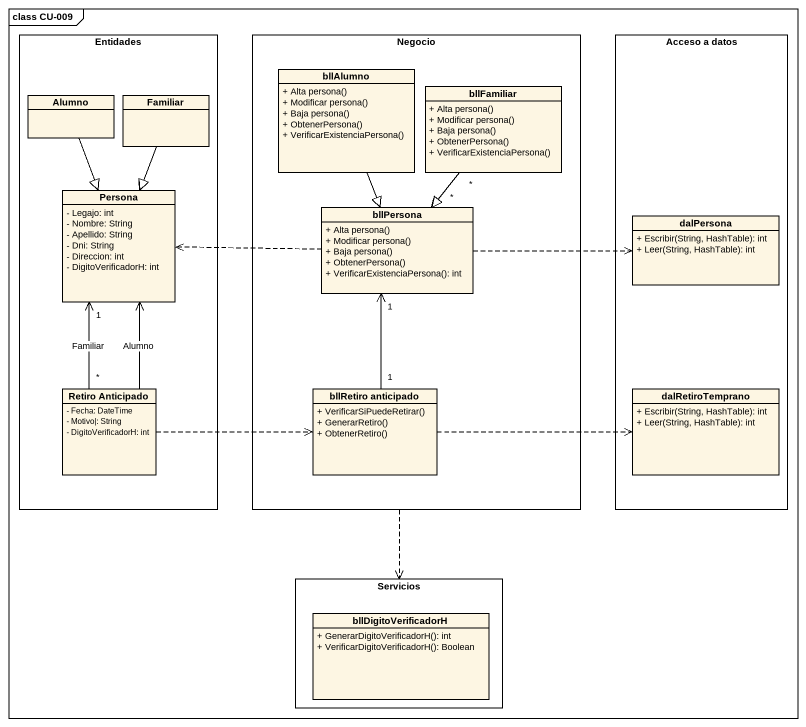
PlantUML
@startuml
mainframe class CU-009
hide circle
hide empty members
skinparam classAttributeIconSize 0
rectangle Entidades {
  class Alumno
  class Familiar
  class Persona {
    - Legajo: int
    - Nombre: String
    - Apellido: String
    - Dni: String
    - Direccion: int
    - DigitoVerificadorH: int
  }
  class "Retiro Anticipado" as Retiro_Anticipado {
    - Fecha: DateTime
    - Motivo|: String
    - DigitoVerificadorH: int
  }
}
rectangle Negocio {
  class bllAlumno {
    + Alta persona()
    + Modificar persona()
    + Baja persona()
    + ObtenerPersona()
    + VerificarExistenciaPersona()
  }
  class bllFamiliar {
    + Alta persona()
    + Modificar persona()
    + Baja persona()
    + ObtenerPersona()
    + VerificarExistenciaPersona()
  }
  class bllPersona {
    + Alta persona()
    + Modificar persona()
    + Baja persona()
    + ObtenerPersona()
    + VerificarExistenciaPersona(): int
  }
  class "bllRetiro anticipado" as bllRetiro_anticipado {
    + VerificarSiPuedeRetirar()
    + GenerarRetiro()
    + ObtenerRetiro()
  }
}
rectangle "Acceso a datos" as Acceso_a_datos {
  class dalPersona {
    + Escribir(String, HashTable): int
    + Leer(String, HashTable): int
  }
  class dalRetiroTemprano {
    + Escribir(String, HashTable): int
    + Leer(String, HashTable): int
  }
}
rectangle Servicios {
  class bllDigitoVerificadorH {
    + GenerarDigitoVerificadorH(): int
    + VerificarDigitoVerificadorH(): Boolean
  }
}
Negocio ..> Servicios
Alumno --|> Persona
Familiar --> Persona
Familiar --|> Persona
bllAlumno --|> bllPersona
bllFamiliar "*" --> "*" bllPersona
bllFamiliar --|> bllPersona
bllPersona .left.> Persona
bllPersona .right.> dalPersona
bllPersona .right.> dalPersona
Retiro_Anticipado -up-> Persona : Alumno
Retiro_Anticipado "*" -up-> "1" Persona : Familiar
Retiro_Anticipado .right.> bllRetiro_anticipado
bllRetiro_anticipado "1" -up-> "1" bllPersona
bllRetiro_anticipado .right.> dalRetiroTemprano
@enduml
